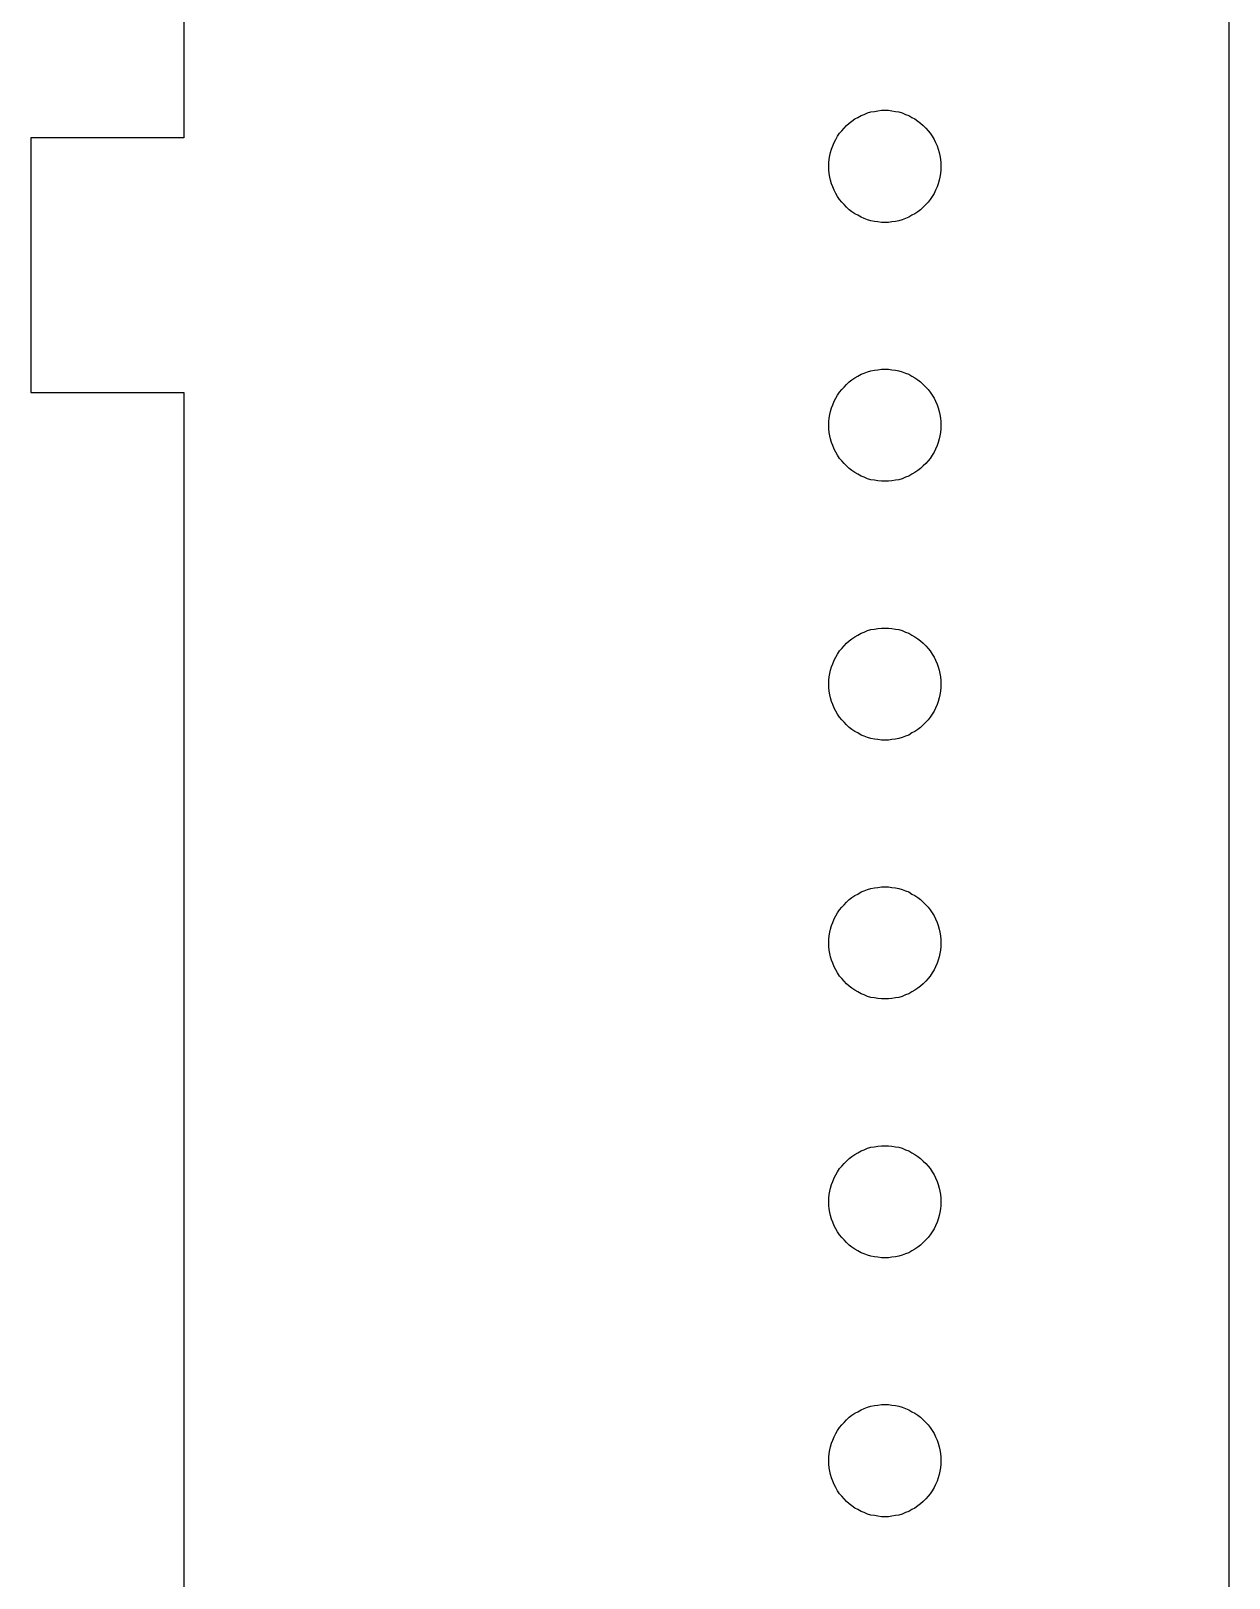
# Model space of a CAD drawing. Header units: metres. Extents: x -78 to 78, y -1223 to 78.
# Drawn here: x -78 to -54.5, y -1163.26 to -1132.9 of the extents above; entities that cross this region are included whole.
import ezdxf

# ---------------------------------------------------------------- set-up
doc = ezdxf.new("R2010")
doc.units = ezdxf.units.M

msp = doc.modelspace()

# ---------------------------------------------------------------- linework, layer by layer
for p, q in [((-54.5, -1209.68), (-54.5, -995.32)), ((-75, -1070), (-75, -1135)), ((-61.8966, -1134.67), (-61.8394, -1134.63)), ((-61.8394, -1134.63), (-61.7799, -1134.6)), ((-61.7799, -1134.6), (-61.7184, -1134.56)), ((-61.7184, -1134.56), (-61.6549, -1134.54)), ((-61.6549, -1134.54), (-61.5899, -1134.51)), ((-61.5899, -1134.51), (-61.5236, -1134.49)), ((-61.5236, -1134.49), (-61.4561, -1134.48)), ((-61.4561, -1134.48), (-61.3879, -1134.47)), ((-61.3879, -1134.47), (-61.3191, -1134.46)), ((-61.3191, -1134.46), (-61.25, -1134.46)), ((-61.25, -1134.46), (-61.1809, -1134.46)), ((-61.1809, -1134.46), (-61.1121, -1134.47)), ((-61.1121, -1134.47), (-61.0439, -1134.48)), ((-61.0439, -1134.48), (-60.9764, -1134.49)), ((-60.9764, -1134.49), (-60.9101, -1134.51)), ((-60.9101, -1134.51), (-60.8451, -1134.54)), ((-60.8451, -1134.54), (-60.7816, -1134.56)), ((-60.7816, -1134.56), (-60.7201, -1134.6)), ((-60.7201, -1134.6), (-60.6606, -1134.63)), ((-60.6606, -1134.63), (-60.6034, -1134.67)), ((-62.1788, -1134.97), (-62.1399, -1134.91)), ((-62.1399, -1134.91), (-62.0976, -1134.86)), ((-62.0976, -1134.86), (-62.0519, -1134.81)), ((-62.0519, -1134.81), (-62.003, -1134.76)), ((-62.003, -1134.76), (-61.9512, -1134.71)), ((-61.9512, -1134.71), (-61.8966, -1134.67)), ((-60.6034, -1134.67), (-60.5488, -1134.71)), ((-60.5488, -1134.71), (-60.497, -1134.76)), ((-60.497, -1134.76), (-60.4481, -1134.81)), ((-60.4481, -1134.81), (-60.4024, -1134.86)), ((-60.4024, -1134.86), (-60.3601, -1134.91)), ((-60.3601, -1134.91), (-60.3212, -1134.97)), ((-75, -1135), (-78, -1135)), ((-78, -1135), (-78, -1140)), ((-62.3154, -1135.29), (-62.2962, -1135.22)), ((-62.2962, -1135.22), (-62.2728, -1135.16)), ((-62.2728, -1135.16), (-62.2453, -1135.09)), ((-62.2453, -1135.09), (-62.2139, -1135.03)), ((-62.2139, -1135.03), (-62.1788, -1134.97)), ((-60.3212, -1134.97), (-60.2861, -1135.03)), ((-60.2861, -1135.03), (-60.2547, -1135.09)), ((-60.2547, -1135.09), (-60.2272, -1135.16)), ((-60.2272, -1135.16), (-60.2038, -1135.22)), ((-60.2038, -1135.22), (-60.1846, -1135.29)), ((-62.35, -1135.56), (-62.3478, -1135.49)), ((-62.3478, -1135.49), (-62.3413, -1135.42)), ((-62.3413, -1135.42), (-62.3305, -1135.35)), ((-62.3305, -1135.35), (-62.3154, -1135.29)), ((-60.1846, -1135.29), (-60.1695, -1135.35)), ((-60.1695, -1135.35), (-60.1587, -1135.42)), ((-60.1587, -1135.42), (-60.1522, -1135.49)), ((-60.1522, -1135.49), (-60.15, -1135.56)), ((-62.3478, -1135.63), (-62.35, -1135.56)), ((-62.3413, -1135.7), (-62.3478, -1135.63)), ((-62.3305, -1135.77), (-62.3413, -1135.7)), ((-62.3154, -1135.83), (-62.3305, -1135.77)), ((-62.2962, -1135.9), (-62.3154, -1135.83)), ((-60.1846, -1135.83), (-60.2038, -1135.9)), ((-60.1695, -1135.77), (-60.1846, -1135.83)), ((-60.1587, -1135.7), (-60.1695, -1135.77)), ((-60.1522, -1135.63), (-60.1587, -1135.7)), ((-60.15, -1135.56), (-60.1522, -1135.63)), ((-62.2728, -1135.96), (-62.2962, -1135.9)), ((-62.2453, -1136.03), (-62.2728, -1135.96)), ((-62.2139, -1136.09), (-62.2453, -1136.03)), ((-62.1788, -1136.15), (-62.2139, -1136.09)), ((-62.1399, -1136.21), (-62.1788, -1136.15)), ((-60.3212, -1136.15), (-60.3601, -1136.21)), ((-60.2861, -1136.09), (-60.3212, -1136.15)), ((-60.2547, -1136.03), (-60.2861, -1136.09)), ((-60.2272, -1135.96), (-60.2547, -1136.03)), ((-60.2038, -1135.9), (-60.2272, -1135.96)), ((-62.0976, -1136.26), (-62.1399, -1136.21)), ((-62.0519, -1136.31), (-62.0976, -1136.26)), ((-62.003, -1136.36), (-62.0519, -1136.31)), ((-61.9512, -1136.41), (-62.003, -1136.36)), ((-61.8966, -1136.45), (-61.9512, -1136.41)), ((-61.8394, -1136.49), (-61.8966, -1136.45)), ((-60.6034, -1136.45), (-60.6606, -1136.49)), ((-60.5488, -1136.41), (-60.6034, -1136.45)), ((-60.497, -1136.36), (-60.5488, -1136.41)), ((-60.4481, -1136.31), (-60.497, -1136.36)), ((-60.4024, -1136.26), (-60.4481, -1136.31)), ((-60.3601, -1136.21), (-60.4024, -1136.26)), ((-61.7799, -1136.52), (-61.8394, -1136.49)), ((-61.7184, -1136.56), (-61.7799, -1136.52)), ((-61.6549, -1136.58), (-61.7184, -1136.56)), ((-61.5899, -1136.61), (-61.6549, -1136.58)), ((-61.5236, -1136.63), (-61.5899, -1136.61)), ((-61.4561, -1136.64), (-61.5236, -1136.63)), ((-61.3879, -1136.65), (-61.4561, -1136.64)), ((-61.3191, -1136.66), (-61.3879, -1136.65)), ((-61.25, -1136.66), (-61.3191, -1136.66)), ((-61.1809, -1136.66), (-61.25, -1136.66)), ((-61.1121, -1136.65), (-61.1809, -1136.66)), ((-61.0439, -1136.64), (-61.1121, -1136.65)), ((-60.9764, -1136.63), (-61.0439, -1136.64)), ((-60.9101, -1136.61), (-60.9764, -1136.63)), ((-60.8451, -1136.58), (-60.9101, -1136.61)), ((-60.7816, -1136.56), (-60.8451, -1136.58)), ((-60.7201, -1136.52), (-60.7816, -1136.56)), ((-60.6606, -1136.49), (-60.7201, -1136.52)), ((-62.003, -1139.84), (-61.9512, -1139.79)), ((-61.9512, -1139.79), (-61.8966, -1139.75)), ((-61.8966, -1139.75), (-61.8394, -1139.71)), ((-61.8394, -1139.71), (-61.7799, -1139.68)), ((-61.7799, -1139.68), (-61.7184, -1139.64)), ((-61.7184, -1139.64), (-61.6549, -1139.62)), ((-61.6549, -1139.62), (-61.5899, -1139.59)), ((-61.5899, -1139.59), (-61.5236, -1139.57)), ((-61.5236, -1139.57), (-61.4561, -1139.56)), ((-61.4561, -1139.56), (-61.3879, -1139.55)), ((-61.3879, -1139.55), (-61.3191, -1139.54)), ((-61.3191, -1139.54), (-61.25, -1139.54)), ((-61.25, -1139.54), (-61.1809, -1139.54)), ((-61.1809, -1139.54), (-61.1121, -1139.55)), ((-61.1121, -1139.55), (-61.0439, -1139.56)), ((-61.0439, -1139.56), (-60.9764, -1139.57)), ((-60.9764, -1139.57), (-60.9101, -1139.59)), ((-60.9101, -1139.59), (-60.8451, -1139.62)), ((-60.8451, -1139.62), (-60.7816, -1139.64)), ((-60.7816, -1139.64), (-60.7201, -1139.68)), ((-60.7201, -1139.68), (-60.6606, -1139.71)), ((-60.6606, -1139.71), (-60.6034, -1139.75)), ((-60.6034, -1139.75), (-60.5488, -1139.79)), ((-60.5488, -1139.79), (-60.497, -1139.84)), ((-78, -1140), (-75, -1140)), ((-75, -1140), (-75, -1205)), ((-62.2139, -1140.11), (-62.1788, -1140.05)), ((-62.1788, -1140.05), (-62.1399, -1139.99)), ((-62.1399, -1139.99), (-62.0976, -1139.94)), ((-62.0976, -1139.94), (-62.0519, -1139.89)), ((-62.0519, -1139.89), (-62.003, -1139.84)), ((-60.497, -1139.84), (-60.4481, -1139.89)), ((-60.4481, -1139.89), (-60.4024, -1139.94)), ((-60.4024, -1139.94), (-60.3601, -1139.99)), ((-60.3601, -1139.99), (-60.3212, -1140.05)), ((-60.3212, -1140.05), (-60.2861, -1140.11)), ((-62.3305, -1140.43), (-62.3154, -1140.37)), ((-62.3154, -1140.37), (-62.2962, -1140.3)), ((-62.2962, -1140.3), (-62.2728, -1140.24)), ((-62.2728, -1140.24), (-62.2453, -1140.17)), ((-62.2453, -1140.17), (-62.2139, -1140.11)), ((-60.2861, -1140.11), (-60.2547, -1140.17)), ((-60.2547, -1140.17), (-60.2272, -1140.24)), ((-60.2272, -1140.24), (-60.2038, -1140.3)), ((-60.2038, -1140.3), (-60.1846, -1140.37)), ((-60.1846, -1140.37), (-60.1695, -1140.43)), ((-62.35, -1140.64), (-62.3478, -1140.57)), ((-62.3478, -1140.71), (-62.35, -1140.64)), ((-62.3478, -1140.57), (-62.3413, -1140.5)), ((-62.3413, -1140.78), (-62.3478, -1140.71)), ((-62.3413, -1140.5), (-62.3305, -1140.43)), ((-60.1695, -1140.43), (-60.1587, -1140.5)), ((-60.1587, -1140.5), (-60.1522, -1140.57)), ((-60.1522, -1140.71), (-60.1587, -1140.78)), ((-60.1522, -1140.57), (-60.15, -1140.64)), ((-60.15, -1140.64), (-60.1522, -1140.71)), ((-62.3305, -1140.85), (-62.3413, -1140.78)), ((-62.3154, -1140.91), (-62.3305, -1140.85)), ((-62.2962, -1140.98), (-62.3154, -1140.91)), ((-62.2728, -1141.04), (-62.2962, -1140.98)), ((-60.2038, -1140.98), (-60.2272, -1141.04)), ((-60.1846, -1140.91), (-60.2038, -1140.98)), ((-60.1695, -1140.85), (-60.1846, -1140.91)), ((-60.1587, -1140.78), (-60.1695, -1140.85)), ((-62.2453, -1141.11), (-62.2728, -1141.04)), ((-62.2139, -1141.17), (-62.2453, -1141.11)), ((-62.1788, -1141.23), (-62.2139, -1141.17)), ((-62.1399, -1141.29), (-62.1788, -1141.23)), ((-62.0976, -1141.34), (-62.1399, -1141.29)), ((-60.3601, -1141.29), (-60.4024, -1141.34)), ((-60.3212, -1141.23), (-60.3601, -1141.29)), ((-60.2861, -1141.17), (-60.3212, -1141.23)), ((-60.2547, -1141.11), (-60.2861, -1141.17)), ((-60.2272, -1141.04), (-60.2547, -1141.11)), ((-62.0519, -1141.39), (-62.0976, -1141.34)), ((-62.003, -1141.44), (-62.0519, -1141.39)), ((-61.9512, -1141.49), (-62.003, -1141.44)), ((-61.8966, -1141.53), (-61.9512, -1141.49)), ((-61.8394, -1141.57), (-61.8966, -1141.53)), ((-61.7799, -1141.6), (-61.8394, -1141.57)), ((-61.7184, -1141.64), (-61.7799, -1141.6)), ((-60.7201, -1141.6), (-60.7816, -1141.64)), ((-60.6606, -1141.57), (-60.7201, -1141.6)), ((-60.6034, -1141.53), (-60.6606, -1141.57)), ((-60.5488, -1141.49), (-60.6034, -1141.53)), ((-60.497, -1141.44), (-60.5488, -1141.49)), ((-60.4481, -1141.39), (-60.497, -1141.44)), ((-60.4024, -1141.34), (-60.4481, -1141.39)), ((-61.6549, -1141.66), (-61.7184, -1141.64)), ((-61.5899, -1141.69), (-61.6549, -1141.66)), ((-61.5236, -1141.71), (-61.5899, -1141.69)), ((-61.4561, -1141.72), (-61.5236, -1141.71)), ((-61.3879, -1141.73), (-61.4561, -1141.72)), ((-61.3191, -1141.74), (-61.3879, -1141.73)), ((-61.25, -1141.74), (-61.3191, -1141.74)), ((-61.1809, -1141.74), (-61.25, -1141.74)), ((-61.1121, -1141.73), (-61.1809, -1141.74)), ((-61.0439, -1141.72), (-61.1121, -1141.73)), ((-60.9764, -1141.71), (-61.0439, -1141.72)), ((-60.9101, -1141.69), (-60.9764, -1141.71)), ((-60.8451, -1141.66), (-60.9101, -1141.69)), ((-60.7816, -1141.64), (-60.8451, -1141.66)), ((-61.5899, -1144.67), (-61.5236, -1144.65)), ((-61.5236, -1144.65), (-61.4561, -1144.64)), ((-61.4561, -1144.64), (-61.3879, -1144.63)), ((-61.3879, -1144.63), (-61.3191, -1144.62)), ((-61.3191, -1144.62), (-61.25, -1144.62)), ((-61.25, -1144.62), (-61.1809, -1144.62)), ((-61.1809, -1144.62), (-61.1121, -1144.63)), ((-61.1121, -1144.63), (-61.0439, -1144.64)), ((-61.0439, -1144.64), (-60.9764, -1144.65)), ((-60.9764, -1144.65), (-60.9101, -1144.67)), ((-62.0519, -1144.97), (-62.003, -1144.92)), ((-62.003, -1144.92), (-61.9512, -1144.87)), ((-61.9512, -1144.87), (-61.8966, -1144.83)), ((-61.8966, -1144.83), (-61.8394, -1144.79)), ((-61.8394, -1144.79), (-61.7799, -1144.76)), ((-61.7799, -1144.76), (-61.7184, -1144.72)), ((-61.7184, -1144.72), (-61.6549, -1144.7)), ((-61.6549, -1144.7), (-61.5899, -1144.67)), ((-60.9101, -1144.67), (-60.8451, -1144.7)), ((-60.8451, -1144.7), (-60.7816, -1144.72)), ((-60.7816, -1144.72), (-60.7201, -1144.76)), ((-60.7201, -1144.76), (-60.6606, -1144.79)), ((-60.6606, -1144.79), (-60.6034, -1144.83)), ((-60.6034, -1144.83), (-60.5488, -1144.87)), ((-60.5488, -1144.87), (-60.497, -1144.92)), ((-60.497, -1144.92), (-60.4481, -1144.97)), ((-62.2728, -1145.32), (-62.2453, -1145.25)), ((-62.2453, -1145.25), (-62.2139, -1145.19)), ((-62.2139, -1145.19), (-62.1788, -1145.13)), ((-62.1788, -1145.13), (-62.1399, -1145.07)), ((-62.1399, -1145.07), (-62.0976, -1145.02)), ((-62.0976, -1145.02), (-62.0519, -1144.97)), ((-60.4481, -1144.97), (-60.4024, -1145.02)), ((-60.4024, -1145.02), (-60.3601, -1145.07)), ((-60.3601, -1145.07), (-60.3212, -1145.13)), ((-60.3212, -1145.13), (-60.2861, -1145.19)), ((-60.2861, -1145.19), (-60.2547, -1145.25)), ((-60.2547, -1145.25), (-60.2272, -1145.32)), ((-62.3413, -1145.58), (-62.3305, -1145.51)), ((-62.3305, -1145.51), (-62.3154, -1145.45)), ((-62.3154, -1145.45), (-62.2962, -1145.38)), ((-62.2962, -1145.38), (-62.2728, -1145.32)), ((-60.2272, -1145.32), (-60.2038, -1145.38)), ((-60.2038, -1145.38), (-60.1846, -1145.45)), ((-60.1846, -1145.45), (-60.1695, -1145.51)), ((-60.1695, -1145.51), (-60.1587, -1145.58)), ((-62.35, -1145.72), (-62.3478, -1145.65)), ((-62.3478, -1145.79), (-62.35, -1145.72)), ((-62.3478, -1145.65), (-62.3413, -1145.58)), ((-62.3413, -1145.86), (-62.3478, -1145.79)), ((-62.3305, -1145.93), (-62.3413, -1145.86)), ((-60.1587, -1145.86), (-60.1695, -1145.93)), ((-60.1587, -1145.58), (-60.1522, -1145.65)), ((-60.1522, -1145.79), (-60.1587, -1145.86)), ((-60.1522, -1145.65), (-60.15, -1145.72)), ((-60.15, -1145.72), (-60.1522, -1145.79)), ((-62.3154, -1145.99), (-62.3305, -1145.93)), ((-62.2962, -1146.06), (-62.3154, -1145.99)), ((-62.2728, -1146.12), (-62.2962, -1146.06)), ((-62.2453, -1146.19), (-62.2728, -1146.12)), ((-60.2272, -1146.12), (-60.2547, -1146.19)), ((-60.2038, -1146.06), (-60.2272, -1146.12)), ((-60.1846, -1145.99), (-60.2038, -1146.06)), ((-60.1695, -1145.93), (-60.1846, -1145.99)), ((-62.2139, -1146.25), (-62.2453, -1146.19)), ((-62.1788, -1146.31), (-62.2139, -1146.25)), ((-62.1399, -1146.37), (-62.1788, -1146.31)), ((-62.0976, -1146.42), (-62.1399, -1146.37)), ((-62.0519, -1146.47), (-62.0976, -1146.42)), ((-62.003, -1146.52), (-62.0519, -1146.47)), ((-60.4481, -1146.47), (-60.497, -1146.52)), ((-60.4024, -1146.42), (-60.4481, -1146.47)), ((-60.3601, -1146.37), (-60.4024, -1146.42)), ((-60.3212, -1146.31), (-60.3601, -1146.37)), ((-60.2861, -1146.25), (-60.3212, -1146.31)), ((-60.2547, -1146.19), (-60.2861, -1146.25)), ((-61.9512, -1146.57), (-62.003, -1146.52)), ((-61.8966, -1146.61), (-61.9512, -1146.57)), ((-61.8394, -1146.65), (-61.8966, -1146.61)), ((-61.7799, -1146.68), (-61.8394, -1146.65)), ((-61.7184, -1146.72), (-61.7799, -1146.68)), ((-61.6549, -1146.74), (-61.7184, -1146.72)), ((-61.5899, -1146.77), (-61.6549, -1146.74)), ((-61.5236, -1146.79), (-61.5899, -1146.77)), ((-60.9101, -1146.77), (-60.9764, -1146.79)), ((-60.8451, -1146.74), (-60.9101, -1146.77)), ((-60.7816, -1146.72), (-60.8451, -1146.74)), ((-60.7201, -1146.68), (-60.7816, -1146.72)), ((-60.6606, -1146.65), (-60.7201, -1146.68)), ((-60.6034, -1146.61), (-60.6606, -1146.65)), ((-60.5488, -1146.57), (-60.6034, -1146.61)), ((-60.497, -1146.52), (-60.5488, -1146.57)), ((-61.4561, -1146.8), (-61.5236, -1146.79)), ((-61.3879, -1146.81), (-61.4561, -1146.8)), ((-61.3191, -1146.82), (-61.3879, -1146.81)), ((-61.25, -1146.82), (-61.3191, -1146.82)), ((-61.1809, -1146.82), (-61.25, -1146.82)), ((-61.1121, -1146.81), (-61.1809, -1146.82)), ((-61.0439, -1146.8), (-61.1121, -1146.81)), ((-60.9764, -1146.79), (-61.0439, -1146.8)), ((-61.7799, -1149.84), (-61.7184, -1149.8)), ((-61.7184, -1149.8), (-61.6549, -1149.78)), ((-61.6549, -1149.78), (-61.5899, -1149.75)), ((-61.5899, -1149.75), (-61.5236, -1149.73)), ((-61.5236, -1149.73), (-61.4561, -1149.72)), ((-61.4561, -1149.72), (-61.3879, -1149.71)), ((-61.3879, -1149.71), (-61.3191, -1149.7)), ((-61.3191, -1149.7), (-61.25, -1149.7)), ((-61.25, -1149.7), (-61.1809, -1149.7)), ((-61.1809, -1149.7), (-61.1121, -1149.71)), ((-61.1121, -1149.71), (-61.0439, -1149.72)), ((-61.0439, -1149.72), (-60.9764, -1149.73)), ((-60.9764, -1149.73), (-60.9101, -1149.75)), ((-60.9101, -1149.75), (-60.8451, -1149.78)), ((-60.8451, -1149.78), (-60.7816, -1149.8)), ((-60.7816, -1149.8), (-60.7201, -1149.84)), ((-62.1399, -1150.15), (-62.0976, -1150.1)), ((-62.0976, -1150.1), (-62.0519, -1150.05)), ((-62.0519, -1150.05), (-62.003, -1150)), ((-62.003, -1150), (-61.9512, -1149.95)), ((-61.9512, -1149.95), (-61.8966, -1149.91)), ((-61.8966, -1149.91), (-61.8394, -1149.87)), ((-61.8394, -1149.87), (-61.7799, -1149.84)), ((-60.7201, -1149.84), (-60.6606, -1149.87)), ((-60.6606, -1149.87), (-60.6034, -1149.91)), ((-60.6034, -1149.91), (-60.5488, -1149.95)), ((-60.5488, -1149.95), (-60.497, -1150)), ((-60.497, -1150), (-60.4481, -1150.05)), ((-60.4481, -1150.05), (-60.4024, -1150.1)), ((-60.4024, -1150.1), (-60.3601, -1150.15)), ((-62.2962, -1150.46), (-62.2728, -1150.4)), ((-62.2728, -1150.4), (-62.2453, -1150.33)), ((-62.2453, -1150.33), (-62.2139, -1150.27)), ((-62.2139, -1150.27), (-62.1788, -1150.21)), ((-62.1788, -1150.21), (-62.1399, -1150.15)), ((-60.3601, -1150.15), (-60.3212, -1150.21)), ((-60.3212, -1150.21), (-60.2861, -1150.27)), ((-60.2861, -1150.27), (-60.2547, -1150.33)), ((-60.2547, -1150.33), (-60.2272, -1150.4)), ((-60.2272, -1150.4), (-60.2038, -1150.46)), ((-62.35, -1150.8), (-62.3478, -1150.73)), ((-62.3478, -1150.73), (-62.3413, -1150.66)), ((-62.3413, -1150.66), (-62.3305, -1150.59)), ((-62.3305, -1150.59), (-62.3154, -1150.53)), ((-62.3154, -1150.53), (-62.2962, -1150.46)), ((-60.2038, -1150.46), (-60.1846, -1150.53)), ((-60.1846, -1150.53), (-60.1695, -1150.59)), ((-60.1695, -1150.59), (-60.1587, -1150.66)), ((-60.1587, -1150.66), (-60.1522, -1150.73)), ((-60.1522, -1150.73), (-60.15, -1150.8)), ((-62.3478, -1150.87), (-62.35, -1150.8)), ((-62.3413, -1150.94), (-62.3478, -1150.87)), ((-62.3305, -1151.01), (-62.3413, -1150.94)), ((-62.3154, -1151.07), (-62.3305, -1151.01)), ((-60.1695, -1151.01), (-60.1846, -1151.07)), ((-60.1587, -1150.94), (-60.1695, -1151.01)), ((-60.1522, -1150.87), (-60.1587, -1150.94)), ((-60.15, -1150.8), (-60.1522, -1150.87)), ((-62.2962, -1151.14), (-62.3154, -1151.07)), ((-62.2728, -1151.2), (-62.2962, -1151.14)), ((-62.2453, -1151.27), (-62.2728, -1151.2)), ((-62.2139, -1151.33), (-62.2453, -1151.27)), ((-62.1788, -1151.39), (-62.2139, -1151.33)), ((-60.2861, -1151.33), (-60.3212, -1151.39)), ((-60.2547, -1151.27), (-60.2861, -1151.33)), ((-60.2272, -1151.2), (-60.2547, -1151.27)), ((-60.2038, -1151.14), (-60.2272, -1151.2)), ((-60.1846, -1151.07), (-60.2038, -1151.14)), ((-62.1399, -1151.45), (-62.1788, -1151.39)), ((-62.0976, -1151.5), (-62.1399, -1151.45)), ((-62.0519, -1151.55), (-62.0976, -1151.5)), ((-62.003, -1151.6), (-62.0519, -1151.55)), ((-61.9512, -1151.65), (-62.003, -1151.6)), ((-60.497, -1151.6), (-60.5488, -1151.65)), ((-60.4481, -1151.55), (-60.497, -1151.6)), ((-60.4024, -1151.5), (-60.4481, -1151.55)), ((-60.3601, -1151.45), (-60.4024, -1151.5)), ((-60.3212, -1151.39), (-60.3601, -1151.45)), ((-61.8966, -1151.69), (-61.9512, -1151.65)), ((-61.8394, -1151.73), (-61.8966, -1151.69)), ((-61.7799, -1151.76), (-61.8394, -1151.73)), ((-61.7184, -1151.8), (-61.7799, -1151.76)), ((-61.6549, -1151.82), (-61.7184, -1151.8)), ((-61.5899, -1151.85), (-61.6549, -1151.82)), ((-61.5236, -1151.87), (-61.5899, -1151.85)), ((-61.4561, -1151.88), (-61.5236, -1151.87)), ((-61.3879, -1151.89), (-61.4561, -1151.88)), ((-61.3191, -1151.9), (-61.3879, -1151.89)), ((-61.25, -1151.9), (-61.3191, -1151.9)), ((-61.1809, -1151.9), (-61.25, -1151.9)), ((-61.1121, -1151.89), (-61.1809, -1151.9)), ((-61.0439, -1151.88), (-61.1121, -1151.89)), ((-60.9764, -1151.87), (-61.0439, -1151.88)), ((-60.9101, -1151.85), (-60.9764, -1151.87)), ((-60.8451, -1151.82), (-60.9101, -1151.85)), ((-60.7816, -1151.8), (-60.8451, -1151.82)), ((-60.7201, -1151.76), (-60.7816, -1151.8)), ((-60.6606, -1151.73), (-60.7201, -1151.76)), ((-60.6034, -1151.69), (-60.6606, -1151.73)), ((-60.5488, -1151.65), (-60.6034, -1151.69)), ((-61.8966, -1154.99), (-61.8394, -1154.95)), ((-61.8394, -1154.95), (-61.7799, -1154.92)), ((-61.7799, -1154.92), (-61.7184, -1154.88)), ((-61.7184, -1154.88), (-61.6549, -1154.86)), ((-61.6549, -1154.86), (-61.5899, -1154.83)), ((-61.5899, -1154.83), (-61.5236, -1154.81)), ((-61.5236, -1154.81), (-61.4561, -1154.8)), ((-61.4561, -1154.8), (-61.3879, -1154.79)), ((-61.3879, -1154.79), (-61.3191, -1154.78)), ((-61.3191, -1154.78), (-61.25, -1154.78)), ((-61.25, -1154.78), (-61.1809, -1154.78)), ((-61.1809, -1154.78), (-61.1121, -1154.79)), ((-61.1121, -1154.79), (-61.0439, -1154.8)), ((-61.0439, -1154.8), (-60.9764, -1154.81)), ((-60.9764, -1154.81), (-60.9101, -1154.83)), ((-60.9101, -1154.83), (-60.8451, -1154.86)), ((-60.8451, -1154.86), (-60.7816, -1154.88)), ((-60.7816, -1154.88), (-60.7201, -1154.92)), ((-60.7201, -1154.92), (-60.6606, -1154.95)), ((-60.6606, -1154.95), (-60.6034, -1154.99)), ((-62.1788, -1155.29), (-62.1399, -1155.23)), ((-62.1399, -1155.23), (-62.0976, -1155.18)), ((-62.0976, -1155.18), (-62.0519, -1155.13)), ((-62.0519, -1155.13), (-62.003, -1155.08)), ((-62.003, -1155.08), (-61.9512, -1155.03)), ((-61.9512, -1155.03), (-61.8966, -1154.99)), ((-60.6034, -1154.99), (-60.5488, -1155.03)), ((-60.5488, -1155.03), (-60.497, -1155.08)), ((-60.497, -1155.08), (-60.4481, -1155.13)), ((-60.4481, -1155.13), (-60.4024, -1155.18)), ((-60.4024, -1155.18), (-60.3601, -1155.23)), ((-60.3601, -1155.23), (-60.3212, -1155.29)), ((-62.3154, -1155.61), (-62.2962, -1155.54)), ((-62.2962, -1155.54), (-62.2728, -1155.48)), ((-62.2728, -1155.48), (-62.2453, -1155.41)), ((-62.2453, -1155.41), (-62.2139, -1155.35)), ((-62.2139, -1155.35), (-62.1788, -1155.29)), ((-60.3212, -1155.29), (-60.2861, -1155.35)), ((-60.2861, -1155.35), (-60.2547, -1155.41)), ((-60.2547, -1155.41), (-60.2272, -1155.48)), ((-60.2272, -1155.48), (-60.2038, -1155.54)), ((-60.2038, -1155.54), (-60.1846, -1155.61)), ((-62.35, -1155.88), (-62.3478, -1155.81)), ((-62.3478, -1155.95), (-62.35, -1155.88)), ((-62.3478, -1155.81), (-62.3413, -1155.74)), ((-62.3413, -1155.74), (-62.3305, -1155.67)), ((-62.3305, -1155.67), (-62.3154, -1155.61)), ((-60.1846, -1155.61), (-60.1695, -1155.67)), ((-60.1695, -1155.67), (-60.1587, -1155.74)), ((-60.1587, -1155.74), (-60.1522, -1155.81)), ((-60.1522, -1155.81), (-60.15, -1155.88)), ((-60.15, -1155.88), (-60.1522, -1155.95)), ((-62.3413, -1156.02), (-62.3478, -1155.95)), ((-62.3305, -1156.09), (-62.3413, -1156.02)), ((-62.3154, -1156.15), (-62.3305, -1156.09)), ((-62.2962, -1156.22), (-62.3154, -1156.15)), ((-60.1846, -1156.15), (-60.2038, -1156.22)), ((-60.1695, -1156.09), (-60.1846, -1156.15)), ((-60.1587, -1156.02), (-60.1695, -1156.09)), ((-60.1522, -1155.95), (-60.1587, -1156.02)), ((-62.2728, -1156.28), (-62.2962, -1156.22)), ((-62.2453, -1156.35), (-62.2728, -1156.28)), ((-62.2139, -1156.41), (-62.2453, -1156.35)), ((-62.1788, -1156.47), (-62.2139, -1156.41)), ((-62.1399, -1156.53), (-62.1788, -1156.47)), ((-60.3212, -1156.47), (-60.3601, -1156.53)), ((-60.2861, -1156.41), (-60.3212, -1156.47)), ((-60.2547, -1156.35), (-60.2861, -1156.41)), ((-60.2272, -1156.28), (-60.2547, -1156.35)), ((-60.2038, -1156.22), (-60.2272, -1156.28)), ((-62.0976, -1156.58), (-62.1399, -1156.53)), ((-62.0519, -1156.63), (-62.0976, -1156.58)), ((-62.003, -1156.68), (-62.0519, -1156.63)), ((-61.9512, -1156.73), (-62.003, -1156.68)), ((-61.8966, -1156.77), (-61.9512, -1156.73)), ((-61.8394, -1156.81), (-61.8966, -1156.77)), ((-60.6034, -1156.77), (-60.6606, -1156.81)), ((-60.5488, -1156.73), (-60.6034, -1156.77)), ((-60.497, -1156.68), (-60.5488, -1156.73)), ((-60.4481, -1156.63), (-60.497, -1156.68)), ((-60.4024, -1156.58), (-60.4481, -1156.63)), ((-60.3601, -1156.53), (-60.4024, -1156.58)), ((-61.7799, -1156.84), (-61.8394, -1156.81)), ((-61.7184, -1156.88), (-61.7799, -1156.84)), ((-61.6549, -1156.9), (-61.7184, -1156.88)), ((-61.5899, -1156.93), (-61.6549, -1156.9)), ((-61.5236, -1156.95), (-61.5899, -1156.93)), ((-61.4561, -1156.96), (-61.5236, -1156.95)), ((-61.3879, -1156.97), (-61.4561, -1156.96)), ((-61.3191, -1156.98), (-61.3879, -1156.97)), ((-61.25, -1156.98), (-61.3191, -1156.98)), ((-61.1809, -1156.98), (-61.25, -1156.98)), ((-61.1121, -1156.97), (-61.1809, -1156.98)), ((-61.0439, -1156.96), (-61.1121, -1156.97)), ((-60.9764, -1156.95), (-61.0439, -1156.96)), ((-60.9101, -1156.93), (-60.9764, -1156.95)), ((-60.8451, -1156.9), (-60.9101, -1156.93)), ((-60.7816, -1156.88), (-60.8451, -1156.9)), ((-60.7201, -1156.84), (-60.7816, -1156.88)), ((-60.6606, -1156.81), (-60.7201, -1156.84)), ((-62.003, -1160.16), (-61.9512, -1160.11)), ((-61.9512, -1160.11), (-61.8966, -1160.07)), ((-61.8966, -1160.07), (-61.8394, -1160.03)), ((-61.8394, -1160.03), (-61.7799, -1160)), ((-61.7799, -1160), (-61.7184, -1159.96)), ((-61.7184, -1159.96), (-61.6549, -1159.94)), ((-61.6549, -1159.94), (-61.5899, -1159.91)), ((-61.5899, -1159.91), (-61.5236, -1159.89)), ((-61.5236, -1159.89), (-61.4561, -1159.88)), ((-61.4561, -1159.88), (-61.3879, -1159.87)), ((-61.3879, -1159.87), (-61.3191, -1159.86)), ((-61.3191, -1159.86), (-61.25, -1159.86)), ((-61.25, -1159.86), (-61.1809, -1159.86)), ((-61.1809, -1159.86), (-61.1121, -1159.87)), ((-61.1121, -1159.87), (-61.0439, -1159.88)), ((-61.0439, -1159.88), (-60.9764, -1159.89)), ((-60.9764, -1159.89), (-60.9101, -1159.91)), ((-60.9101, -1159.91), (-60.8451, -1159.94)), ((-60.8451, -1159.94), (-60.7816, -1159.96)), ((-60.7816, -1159.96), (-60.7201, -1160)), ((-60.7201, -1160), (-60.6606, -1160.03)), ((-60.6606, -1160.03), (-60.6034, -1160.07)), ((-60.6034, -1160.07), (-60.5488, -1160.11)), ((-60.5488, -1160.11), (-60.497, -1160.16)), ((-62.2453, -1160.49), (-62.2139, -1160.43)), ((-62.2139, -1160.43), (-62.1788, -1160.37)), ((-62.1788, -1160.37), (-62.1399, -1160.31)), ((-62.1399, -1160.31), (-62.0976, -1160.26)), ((-62.0976, -1160.26), (-62.0519, -1160.21)), ((-62.0519, -1160.21), (-62.003, -1160.16)), ((-60.497, -1160.16), (-60.4481, -1160.21)), ((-60.4481, -1160.21), (-60.4024, -1160.26)), ((-60.4024, -1160.26), (-60.3601, -1160.31)), ((-60.3601, -1160.31), (-60.3212, -1160.37)), ((-60.3212, -1160.37), (-60.2861, -1160.43)), ((-60.2861, -1160.43), (-60.2547, -1160.49)), ((-62.3413, -1160.82), (-62.3305, -1160.75)), ((-62.3305, -1160.75), (-62.3154, -1160.69)), ((-62.3154, -1160.69), (-62.2962, -1160.62)), ((-62.2962, -1160.62), (-62.2728, -1160.56)), ((-62.2728, -1160.56), (-62.2453, -1160.49)), ((-60.2547, -1160.49), (-60.2272, -1160.56)), ((-60.2272, -1160.56), (-60.2038, -1160.62)), ((-60.2038, -1160.62), (-60.1846, -1160.69)), ((-60.1846, -1160.69), (-60.1695, -1160.75)), ((-60.1695, -1160.75), (-60.1587, -1160.82)), ((-62.35, -1160.96), (-62.3478, -1160.89)), ((-62.3478, -1161.03), (-62.35, -1160.96)), ((-62.3478, -1160.89), (-62.3413, -1160.82)), ((-62.3413, -1161.1), (-62.3478, -1161.03)), ((-60.1587, -1160.82), (-60.1522, -1160.89)), ((-60.1522, -1161.03), (-60.1587, -1161.1)), ((-60.1522, -1160.89), (-60.15, -1160.96)), ((-60.15, -1160.96), (-60.1522, -1161.03)), ((-62.3305, -1161.17), (-62.3413, -1161.1)), ((-62.3154, -1161.23), (-62.3305, -1161.17)), ((-62.2962, -1161.3), (-62.3154, -1161.23)), ((-62.2728, -1161.36), (-62.2962, -1161.3)), ((-60.2038, -1161.3), (-60.2272, -1161.36)), ((-60.1846, -1161.23), (-60.2038, -1161.3)), ((-60.1695, -1161.17), (-60.1846, -1161.23)), ((-60.1587, -1161.1), (-60.1695, -1161.17)), ((-62.2453, -1161.43), (-62.2728, -1161.36)), ((-62.2139, -1161.49), (-62.2453, -1161.43)), ((-62.1788, -1161.55), (-62.2139, -1161.49)), ((-62.1399, -1161.61), (-62.1788, -1161.55)), ((-62.0976, -1161.66), (-62.1399, -1161.61)), ((-62.0519, -1161.71), (-62.0976, -1161.66)), ((-60.4024, -1161.66), (-60.4481, -1161.71)), ((-60.3601, -1161.61), (-60.4024, -1161.66)), ((-60.3212, -1161.55), (-60.3601, -1161.61)), ((-60.2861, -1161.49), (-60.3212, -1161.55)), ((-60.2547, -1161.43), (-60.2861, -1161.49)), ((-60.2272, -1161.36), (-60.2547, -1161.43)), ((-62.003, -1161.76), (-62.0519, -1161.71)), ((-61.9512, -1161.81), (-62.003, -1161.76)), ((-61.8966, -1161.85), (-61.9512, -1161.81)), ((-61.8394, -1161.89), (-61.8966, -1161.85)), ((-61.7799, -1161.92), (-61.8394, -1161.89)), ((-61.7184, -1161.96), (-61.7799, -1161.92)), ((-61.6549, -1161.98), (-61.7184, -1161.96)), ((-60.7816, -1161.96), (-60.8451, -1161.98)), ((-60.7201, -1161.92), (-60.7816, -1161.96)), ((-60.6606, -1161.89), (-60.7201, -1161.92)), ((-60.6034, -1161.85), (-60.6606, -1161.89)), ((-60.5488, -1161.81), (-60.6034, -1161.85)), ((-60.497, -1161.76), (-60.5488, -1161.81)), ((-60.4481, -1161.71), (-60.497, -1161.76)), ((-61.5899, -1162.01), (-61.6549, -1161.98)), ((-61.5236, -1162.03), (-61.5899, -1162.01)), ((-61.4561, -1162.04), (-61.5236, -1162.03)), ((-61.3879, -1162.05), (-61.4561, -1162.04)), ((-61.3191, -1162.06), (-61.3879, -1162.05)), ((-61.25, -1162.06), (-61.3191, -1162.06)), ((-61.1809, -1162.06), (-61.25, -1162.06)), ((-61.1121, -1162.05), (-61.1809, -1162.06)), ((-61.0439, -1162.04), (-61.1121, -1162.05)), ((-60.9764, -1162.03), (-61.0439, -1162.04)), ((-60.9101, -1162.01), (-60.9764, -1162.03)), ((-60.8451, -1161.98), (-60.9101, -1162.01))]:
    msp.add_line(p, q)

doc.saveas('drawing.dxf')
